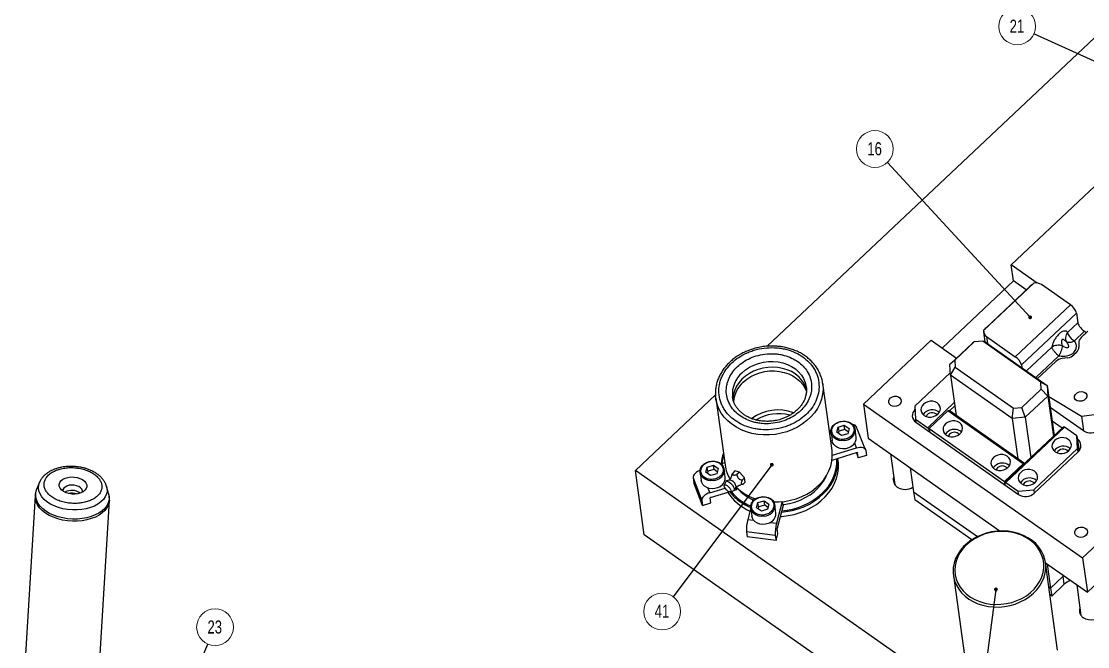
# Model space of a CAD drawing. Header units: millimetres. Extents: x 5 to 1495, y -1208 to 895.
# Drawn here: x 977.6 to 1264.1, y 282.9 to 450.8 of the extents above; entities that cross this region are included whole.
import ezdxf

# ---------------------------------------------------------------- set-up
doc = ezdxf.new("R2010")
doc.units = ezdxf.units.MM
doc.styles.add('SLDTEXTSTYLE13', font='TXT', dxfattribs={"width": 0.75})
doc.dimstyles.new('SLDDIMSTYLE2', dxfattribs={"dimtxt": 0.18, "dimasz": 1.016, "dimexe": 0, "dimexo": 0.0625, "dimgap": 0, "dimtad": 0, "dimtih": 1, "dimtoh": 1, "dimdec": 0, "dimrnd": 1e-09, "dimzin": 0, "dimdsep": 46, "dimtxsty": 'Standard', "dimblk1": 'DOT', "dimblk2": 'DOT', "dimsah": 1, "dimcen": 0.09, "dimadec": 0, "dimazin": 0, "dimtfac": 1.016, "dimtdec": 0, "dimtofl": 0, "dimtmove": 0, "dimatfit": 3, "dimldrblk": 'DOT', "dimfxl": 1, "dimfrac": 2, "dimtolj": 1, "dimtzin": 0, "dimarcsym": 0})

# ---------------------------------------------------------------- blocks, each defined once
blk = doc.blocks.new('SW_NOTE_44')
at = {"color": 0, "linetype": 'Continuous', "lineweight": 0}
blk.add_circle((1.93, 4.55), 4.94, dxfattribs=at)
at = {"color": 0, "linetype": 'Continuous', "lineweight": 0, "insert": (1.86, 6.36), "char_height": 3.5, "attachment_point": 2, "style": 'SLDTEXTSTYLE13'}
blk.add_mtext('23', dxfattribs=at)
blk = doc.blocks.new('_Dot')
at = {"color": 0, "linetype": 'ByBlock', "lineweight": -2}
blk.add_line((-0.5, 0), (-1, 0), dxfattribs=at)
at = {"color": 0, "linetype": 'ByBlock', "const_width": 0.5}
blk.add_lwpolyline([(-0.25, 0, 1), (0.25, 0, 1)], format="xyb", close=True, dxfattribs=at)
blk = doc.blocks.new('SW_NOTE_51')
at = {"color": 0, "linetype": 'Continuous', "lineweight": 0}
blk.add_circle((-3.35, 3.63), 4.94, dxfattribs=at)
at = {"color": 0, "linetype": 'Continuous', "lineweight": 0, "insert": (-3.42, 5.44), "char_height": 3.5, "attachment_point": 2, "style": 'SLDTEXTSTYLE13'}
blk.add_mtext('16', dxfattribs=at)
blk = doc.blocks.new('SW_NOTE_53')
at = {"color": 0, "linetype": 'Continuous', "lineweight": 0}
blk.add_circle((-4.5, 2.03), 4.94, dxfattribs=at)
at = {"color": 0, "linetype": 'Continuous', "lineweight": 0, "insert": (-4.57, 3.84), "char_height": 3.5, "attachment_point": 2, "style": 'SLDTEXTSTYLE13'}
blk.add_mtext('21', dxfattribs=at)
blk = doc.blocks.new('SW_NOTE_55')
at = {"color": 0, "linetype": 'Continuous', "lineweight": 0}
blk.add_circle((-2.96, -3.96), 4.94, dxfattribs=at)
at = {"color": 0, "linetype": 'Continuous', "lineweight": 0, "insert": (-3.03, -2.15), "char_height": 3.5, "attachment_point": 2, "style": 'SLDTEXTSTYLE13'}
blk.add_mtext('41', dxfattribs=at)

msp = doc.modelspace()

# ---------------------------------------------------------------- linework, layer by layer
at = {"color": 7, "linetype": 'Continuous', "lineweight": 25}
for p, q in [((1177.974, 363.535), (1315.431, 493.013)), ((1281.212, 420.878), (1243.549, 385.401)), ((1250.502, 380.518), (1243.549, 385.401)), ((1244.148, 381.081), (1243.549, 385.401)), ((1244.148, 381.081), (1224.997, 363.042)), ((1247.606, 378.653), (1244.148, 381.081)), ((1249.583, 380.475), (1236.132, 367.804)), ((1236.842, 368.514), (1248.276, 379.284)), ((1259.452, 374.65), (1251.727, 380.075)), ((1262.726, 306.692), (1340.07, 379.547)), ((1244.656, 360.713), (1259.452, 374.65)), ((1261.083, 372.465), (1246.287, 358.527)), ((1261.083, 372.465), (1261.444, 369.862)), ((1258.722, 367.298), (1261.444, 369.862)), ((1264.003, 297.476), (1341.347, 370.331)), ((1236.136, 367.378), (1236.508, 364.694)), ((1258.717, 367.291), (1258.722, 367.298)), ((1263.281, 367.542), (1260.559, 364.978)), ((1264.138, 367.547), (1262.336, 365.85)), ((1263.801, 367.23), (1262.336, 365.85)), ((1263.281, 367.542), (1263.801, 367.23)), ((1222.027, 365.128), (1203.868, 348.023)), ((1222.027, 365.128), (1228.86, 360.33)), ((1227.082, 358.656), (1233.135, 364.358)), ((1233.613, 364.685), (1228.396, 359.771)), ((1233.613, 364.685), (1233.135, 364.358)), ((1235.897, 364.875), (1233.613, 364.685)), ((1251.536, 353.892), (1235.897, 364.875)), ((1235.897, 364.875), (1236.656, 364.65)), ((1236.656, 364.65), (1253.21, 353.025)), ((1236.931, 366.137), (1244.656, 360.713)), ((1254.612, 363.862), (1254.468, 363.29)), ((1260.559, 364.978), (1260.551, 364.974)), ((1261.677, 364.411), (1261.731, 363.305)), ((1254.474, 363.294), (1254.468, 363.29)), ((1256.301, 360.973), (1256.308, 360.977)), ((1256.308, 360.977), (1256.304, 360.971)), ((1261.072, 361.867), (1260.4, 361.233)), ((1228.396, 359.771), (1227.082, 358.656)), ((1227.24, 355.78), (1227.082, 358.656)), ((1228.396, 359.771), (1228.498, 357.906)), ((1246.287, 358.527), (1246.385, 357.817)), ((1255.515, 359.424), (1250.638, 354.831)), ((1258.681, 360.432), (1257.234, 360.226)), ((1227.202, 356.464), (1217.621, 347.439)), ((1227.24, 355.78), (1228.498, 357.906)), ((1243.794, 344.156), (1227.24, 355.78)), ((1227.24, 355.78), (1228.74, 344.958)), ((1228.498, 357.906), (1244.138, 346.924)), ((1188.499, 352.641), (1188.524, 352.435)), ((1195.408, 335.547), (1192.914, 353.546)), ((1192.914, 353.546), (1192.929, 353.428)), ((1251.639, 352.028), (1251.536, 353.892)), ((1251.536, 353.892), (1253.21, 353.025)), ((1253.21, 353.025), (1253.367, 350.15)), ((1253.21, 353.025), (1255.079, 339.536)), ((1142.579, 330.194), (1164.105, 350.471)), ((1164.188, 349.565), (1164.136, 350.017)), ((1164.188, 349.565), (1166.683, 331.566)), ((1168.682, 349.894), (1168.667, 350.015)), ((1246.421, 347.113), (1251.639, 352.028)), ((1253.367, 350.15), (1247.314, 344.448)), ((1253.367, 350.15), (1251.639, 352.028)), ((1253.367, 350.15), (1254.866, 339.336)), ((1253.629, 349.999), (1262.432, 344.716)), ((1203.868, 348.023), (1262.726, 306.692)), ((1203.868, 348.023), (1205.145, 338.808)), ((1217.621, 347.439), (1217.81, 343.988)), ((1243.794, 344.156), (1244.138, 346.924)), ((1244.138, 346.924), (1246.421, 347.113)), ((1247.314, 344.448), (1246.421, 347.113)), ((1262.975, 340.797), (1254.034, 347.075)), ((1217.81, 343.988), (1217.93, 343.124)), ((1217.81, 343.988), (1221.121, 341.663)), ((1226.533, 346.156), (1221.489, 341.405)), ((1246.766, 331.949), (1226.533, 346.156)), ((1247.093, 332.07), (1226.861, 346.278)), ((1247.314, 344.448), (1243.794, 344.156)), ((1243.794, 344.156), (1245.294, 333.334)), ((1247.314, 344.448), (1248.813, 333.634)), ((1262.432, 344.716), (1266.623, 345.312)), ((1262.432, 344.716), (1262.975, 340.797)), ((1195.151, 340.969), (1194.677, 340.824)), ((1196.701, 340.441), (1197.073, 341.839)), ((1197.073, 341.839), (1198.719, 342.341)), ((1197.073, 341.839), (1197.232, 340.687)), ((1198.878, 341.189), (1197.232, 340.687)), ((1198.719, 342.341), (1199.993, 341.447)), ((1198.878, 341.189), (1198.719, 342.341)), ((1199.76, 340.57), (1198.878, 341.189)), ((1199.993, 341.447), (1199.621, 340.049)), ((1201.885, 339.086), (1201.586, 341.246)), ((1204.425, 335.752), (1202.033, 341.828)), ((1217.93, 343.124), (1245.52, 323.75)), ((1221.489, 341.405), (1241.722, 327.197)), ((1221.489, 341.405), (1221.609, 340.541)), ((1221.529, 341.117), (1221.609, 340.541)), ((1257.592, 341.903), (1241.786, 327.015)), ((1257.895, 341.827), (1242.089, 326.939)), ((1257.2, 341.534), (1254.544, 343.4)), ((1261.205, 339.502), (1257.895, 341.827)), ((1195.148, 340.354), (1195.447, 338.194)), ((1197.975, 339.546), (1196.701, 340.441)), ((1197.232, 340.687), (1197.094, 340.165)), ((1199.621, 340.049), (1197.975, 339.546)), ((1205.145, 338.808), (1240.594, 313.915)), ((1261.395, 336.052), (1261.205, 339.502)), ((1261.205, 339.502), (1261.766, 335.457)), ((1195.499, 334.269), (1202, 336.255)), ((1204.473, 335.57), (1204.66, 334.216)), ((1249.625, 324.965), (1261.395, 336.052)), ((1249.745, 324.101), (1261.515, 335.188)), ((1261.515, 335.188), (1261.395, 336.052)), ((1202.18, 334.96), (1195.407, 332.89)), ((1197.045, 332.839), (1196.972, 333.368)), ((1201.947, 334.888), (1202.475, 333.549)), ((1202.475, 333.549), (1202.283, 334.931)), ((1204.66, 334.216), (1202.475, 333.549)), ((1211.119, 334.613), (1212.258, 326.389)), ((1144.974, 312.915), (1142.579, 330.194)), ((1282.366, 232.033), (1142.579, 330.194)), ((1159.986, 329.611), (1160.285, 327.452)), ((1161.539, 329.699), (1161.911, 331.096)), ((1162.813, 328.804), (1161.539, 329.699)), ((1161.911, 331.096), (1163.557, 331.599)), ((1162.071, 329.945), (1161.911, 331.096)), ((1162.071, 329.945), (1161.932, 329.423)), ((1163.717, 330.447), (1162.071, 329.945)), ((1163.557, 331.599), (1164.831, 330.704)), ((1163.717, 330.447), (1163.557, 331.599)), ((1164.598, 329.828), (1163.717, 330.447)), ((1164.831, 330.704), (1164.459, 329.307)), ((1166.589, 332.243), (1165.612, 331.945)), ((1166.724, 328.344), (1166.424, 330.504)), ((1169.346, 330.033), (1168.674, 329.399)), ((1170.553, 329.71), (1169.346, 330.033)), ((1170.553, 329.71), (1169.881, 329.077)), ((1171.921, 328.224), (1170.553, 329.71)), ((1216.448, 330.871), (1217.34, 324.43)), ((1241.722, 327.197), (1246.766, 331.949)), ((982.522, 326.996), (981.734, 325.107)), ((1158.081, 328.203), (1160.473, 322.128)), ((1158.081, 328.203), (1158.269, 326.85)), ((1160.661, 320.774), (1158.269, 326.85)), ((1164.459, 329.307), (1162.813, 328.804)), ((1166.853, 327.115), (1166.451, 326.227)), ((1168.502, 328.869), (1168.674, 329.399)), ((1171.921, 328.224), (1171.249, 327.591)), ((1171.41, 326.427), (1172.083, 327.06)), ((1172.083, 327.06), (1171.921, 328.224)), ((1241.722, 327.197), (1241.841, 326.334)), ((1241.761, 326.909), (1241.841, 326.334)), ((1242.089, 326.939), (1245.4, 324.614)), ((981.734, 325.107), (981.757, 325.161)), ((1001.086, 323.945), (1000.53, 325.915)), ((1162.562, 324.207), (1166.676, 325.464)), ((1162.742, 322.911), (1167.813, 324.46)), ((1168.144, 324.429), (1169.055, 324.778)), ((1169.191, 324.881), (1169.869, 325.088)), ((1169.869, 325.088), (1169.798, 325.604)), ((1171.41, 326.427), (1170.947, 326.328)), ((1217.34, 324.43), (1234.465, 312.405)), ((1217.34, 324.43), (1217.64, 322.27)), ((1245.4, 324.614), (1249.625, 324.965)), ((1245.52, 323.75), (1245.4, 324.614)), ((1249.625, 324.965), (1249.745, 324.101)), ((981.32, 323.333), (977.634, 261.942)), ((998.012, 267.63), (1001.284, 322.135)), ((1160.473, 322.128), (1160.661, 320.774)), ((1160.661, 320.774), (1162.846, 321.442)), ((1162.846, 321.442), (1162.655, 322.824)), ((1174.289, 322.782), (1173.994, 321.672)), ((1175.15, 320.141), (1175.522, 321.539)), ((1175.522, 321.539), (1177.168, 322.042)), ((1175.681, 320.387), (1175.522, 321.539)), ((1177.327, 320.89), (1175.681, 320.387)), ((1177.168, 322.042), (1178.442, 321.147)), ((1177.327, 320.89), (1177.168, 322.042)), ((1178.209, 320.27), (1177.327, 320.89)), ((1178.442, 321.147), (1178.07, 319.749)), ((1180.335, 318.786), (1180.035, 320.946)), ((1182.042, 321.797), (1180.502, 316.005)), ((1182.291, 320.761), (1182.146, 321.808)), ((1232.932, 311.532), (1217.64, 322.27)), ((1173.587, 320.14), (1172.763, 317.044)), ((1173.597, 320.054), (1173.896, 317.894)), ((1176.424, 319.246), (1175.15, 320.141)), ((1175.681, 320.387), (1175.543, 319.865)), ((1178.07, 319.749), (1176.424, 319.246)), ((1182.291, 320.761), (1180.682, 314.709)), ((1284.761, 214.754), (1144.974, 312.915)), ((1180.179, 312.686), (1172.44, 313.725)), ((1172.44, 313.725), (1172.627, 312.371)), ((1180.366, 311.332), (1172.627, 312.371)), ((1180.179, 312.686), (1180.366, 311.332)), ((1180.366, 311.332), (1180.86, 313.188)), ((1180.86, 313.188), (1180.668, 314.571)), ((1262.726, 306.692), (1264.003, 297.476)), ((1256.026, 281.95), (1252.773, 305.421)), ((1252.782, 305.356), (1264.003, 297.476)), ((1253.234, 305.039), (1254.126, 298.598)), ((1228.01, 301.989), (1231.263, 278.518)), ((1254.126, 298.598), (1257.489, 301.766)), ((1257.489, 301.766), (1257.667, 301.925)), ((1257.789, 299.606), (1257.489, 301.766)), ((1253.675, 298.915), (1254.126, 298.598)), ((1254.126, 298.598), (1254.426, 296.438)), ((1257.789, 299.606), (1254.426, 296.438)), ((1261.148, 299.482), (1262.288, 291.258)), ((1254.426, 296.438), (1253.974, 296.755))]:
    msp.add_line(p, q, dxfattribs=at)
at = {"color": 8, "linetype": 'Continuous', "lineweight": 25}
for p, q in [((1236.931, 366.137), (1237.189, 364.275)), ((1247.687, 356.903), (1254.468, 363.29)), ((1256.304, 360.971), (1250.15, 355.174)), ((1221.121, 341.663), (1228.264, 348.392)), ((1228.378, 347.569), (1226.945, 346.219)), ((1261.766, 335.457), (1261.325, 338.638)), ((1202, 336.255), (1201.51, 337.501)), ((1202.283, 334.931), (1202.277, 334.945)), ((1162.072, 325.452), (1162.562, 324.207)), ((1172.763, 317.044), (1174.35, 316.831)), ((1178.915, 316.218), (1180.502, 316.005)), ((1257.445, 302.081), (1257.489, 301.766))]:
    msp.add_line(p, q, dxfattribs=at)
at = {"color": 8, "linetype": 'Continuous', "lineweight": 25, "flags": 128}
for points in [[(1171.231, 356.436), (1172.194, 357.234), (1173.27, 357.926), (1174.442, 358.499), (1175.687, 358.944), (1176.984, 359.251), (1178.31, 359.416), (1179.641, 359.435), (1180.954, 359.309), (1182.224, 359.039), (1183.429, 358.63), (1184.548, 358.09), (1185.561, 357.429), (1186.449, 356.657), (1187.197, 355.789), (1187.791, 354.841), (1188.221, 353.828), (1188.48, 352.77), (1188.499, 352.641)], [(1192.929, 353.428), (1192.951, 353.24), (1193, 351.939), (1192.874, 350.634), (1192.575, 349.339), (1192.104, 348.072), (1191.47, 346.847), (1190.678, 345.679), (1189.74, 344.582), (1188.665, 343.57), (1187.468, 342.655), (1186.163, 341.847), (1184.765, 341.158), (1183.292, 340.595), (1181.761, 340.165), (1180.191, 339.873), (1178.601, 339.724), (1177.011, 339.717), (1175.439, 339.855), (1173.905, 340.134), (1172.428, 340.552), (1171.025, 341.104), (1169.713, 341.782), (1168.508, 342.579), (1167.426, 343.486), (1166.478, 344.49), (1165.677, 345.58), (1165.032, 346.742), (1164.552, 347.963), (1164.241, 349.227), (1164.188, 349.565)], [(1000.53, 325.915), (1000.631, 325.445), (1000.66, 324.648), (1000.509, 323.864), (1000.182, 323.107), (999.686, 322.392), (999.029, 321.732), (998.224, 321.142), (997.288, 320.631), (996.239, 320.211), (995.096, 319.889), (993.882, 319.671), (992.621, 319.562), (991.338, 319.564), (990.057, 319.678), (988.802, 319.899), (987.6, 320.225), (986.472, 320.649), (985.442, 321.163), (984.528, 321.757), (983.749, 322.419), (983.121, 323.136), (982.654, 323.894), (982.359, 324.679), (982.241, 325.476), (982.302, 326.268), (982.522, 326.996)], [(1001.086, 323.945), (1001.093, 323.921), (1001.23, 323.102), (1001.191, 322.286), (1000.975, 321.486), (1000.588, 320.718), (1000.036, 319.995), (999.328, 319.33), (998.478, 318.734), (997.5, 318.219), (996.412, 317.794), (995.233, 317.466), (993.985, 317.241), (992.69, 317.123), (991.37, 317.114), (990.049, 317.215), (988.752, 317.423), (987.501, 317.735), (986.318, 318.145), (985.224, 318.647), (984.24, 319.23), (983.382, 319.885), (982.666, 320.6), (982.104, 321.362)], [(1001.287, 322.177), (1001.245, 321.769), (1001.028, 320.963), (1000.637, 320.188), (1000.08, 319.459), (999.366, 318.788), (998.508, 318.187), (997.522, 317.668), (996.425, 317.239), (995.236, 316.908), (993.977, 316.681), (992.671, 316.562), (991.34, 316.553), (990.008, 316.655), (988.699, 316.865), (987.437, 317.18), (986.244, 317.593), (985.141, 318.099), (984.148, 318.687), (983.283, 319.348), (982.561, 320.069), (981.994, 320.837)]]:
    msp.add_lwpolyline(points, dxfattribs=at)
at = {"color": 7, "linetype": 'Continuous', "lineweight": 25, "flags": 128}
for points in [[(1185.529, 356.088), (1184.488, 356.72), (1183.345, 357.228), (1182.122, 357.602), (1180.839, 357.837), (1179.52, 357.927), (1178.188, 357.871), (1176.867, 357.67), (1175.58, 357.328), (1174.351, 356.851), (1173.202, 356.247), (1172.152, 355.527), (1171.221, 354.704), (1170.425, 353.793), (1169.779, 352.809), (1169.293, 351.771), (1168.978, 350.697), (1168.837, 349.606), (1168.834, 349.043)], [(1171.58, 353.921), (1172.542, 354.719), (1173.619, 355.412), (1174.79, 355.985), (1176.036, 356.429), (1177.333, 356.736), (1178.659, 356.901), (1179.99, 356.92), (1181.302, 356.794), (1182.572, 356.524), (1183.778, 356.116), (1184.896, 355.576), (1185.909, 354.914), (1186.797, 354.142), (1187.545, 353.274), (1188.14, 352.326), (1188.534, 351.417)], [(1211.174, 347.647), (1210.83, 347.991), (1210.647, 348.414), (1210.645, 348.871), (1210.824, 349.311), (1211.166, 349.689), (1211.631, 349.961), (1212.172, 350.1), (1212.728, 350.09), (1213.239, 349.931), (1213.651, 349.642), (1213.918, 349.254), (1214.012, 348.808), (1213.922, 348.353), (1213.658, 347.938), (1213.249, 347.609), (1212.739, 347.4), (1212.184, 347.335), (1211.642, 347.421), (1211.174, 347.647)], [(1223.674, 348.302), (1223.114, 348.597), (1222.472, 348.758), (1221.792, 348.774), (1221.119, 348.645), (1220.5, 348.38), (1219.978, 347.995), (1219.587, 347.519), (1219.354, 346.982), (1219.295, 346.422), (1219.414, 345.877), (1219.704, 345.384), (1220.144, 344.976), (1220.704, 344.682), (1221.346, 344.521), (1222.026, 344.504), (1222.699, 344.633), (1223.318, 344.899), (1223.84, 345.283), (1224.231, 345.76), (1224.464, 346.296), (1224.523, 346.856), (1224.404, 347.401), (1224.114, 347.895), (1223.674, 348.302)], [(1226.533, 346.156), (1226.6, 346.213), (1226.665, 346.256), (1226.727, 346.284), (1226.783, 346.296), (1226.831, 346.292), (1226.861, 346.278)], [(1198.734, 338.181), (1198.041, 338.145), (1197.307, 338.244), (1196.629, 338.48), (1196.046, 338.842), (1195.587, 339.309), (1195.278, 339.856), (1195.136, 340.454), (1195.168, 341.071), (1195.372, 341.673), (1195.738, 342.228), (1196.246, 342.706), (1196.868, 343.082), (1197.57, 343.334), (1198.316, 343.45), (1199.064, 343.422), (1199.775, 343.254), (1200.41, 342.953), (1200.935, 342.536), (1201.321, 342.025), (1201.548, 341.449), (1201.604, 340.837), (1201.485, 340.223), (1201.198, 339.641), (1200.758, 339.121), (1200.758, 339.121)], [(1225.927, 342.712), (1225.536, 342.235), (1225.303, 341.699), (1225.244, 341.139), (1225.363, 340.594), (1225.653, 340.101), (1226.093, 339.693), (1226.653, 339.399), (1227.295, 339.238), (1227.975, 339.221), (1228.648, 339.35), (1229.267, 339.616), (1229.789, 340), (1230.18, 340.476), (1230.413, 341.013), (1230.472, 341.573), (1230.353, 342.118), (1230.063, 342.611), (1229.623, 343.019), (1229.063, 343.313), (1228.421, 343.474), (1227.741, 343.491), (1227.068, 343.362), (1226.449, 343.096), (1225.927, 342.712)], [(1257.592, 341.903), (1257.606, 341.914), (1257.646, 341.925), (1257.697, 341.922), (1257.757, 341.904), (1257.824, 341.872), (1257.895, 341.827)], [(1201.057, 336.961), (1200.489, 336.531), (1199.822, 336.215), (1199.093, 336.03), (1198.341, 335.986), (1197.606, 336.084), (1196.929, 336.321), (1196.345, 336.682), (1195.886, 337.149), (1195.578, 337.696), (1195.447, 338.194)], [(1226.246, 340.408), (1225.855, 339.932), (1225.837, 339.902)], [(1226.963, 339.905), (1226.669, 339.519), (1226.619, 339.411)], [(1255.341, 335.188), (1255.901, 334.894), (1256.543, 334.733), (1257.224, 334.716), (1257.897, 334.845), (1258.515, 335.111), (1259.038, 335.495), (1259.429, 335.972), (1259.662, 336.508), (1259.721, 337.068), (1259.601, 337.613), (1259.312, 338.106), (1258.872, 338.514), (1258.312, 338.808), (1257.67, 338.969), (1256.99, 338.986), (1256.317, 338.857), (1255.698, 338.591), (1255.176, 338.207), (1254.784, 337.731), (1254.552, 337.194), (1254.493, 336.634), (1254.612, 336.089), (1254.902, 335.596), (1255.341, 335.188)], [(1179.779, 321.709), (1181.096, 321.725), (1182.686, 321.875), (1184.255, 322.166), (1185.786, 322.596), (1187.259, 323.159), (1188.657, 323.849), (1189.963, 324.656), (1191.16, 325.571), (1192.234, 326.583), (1193.173, 327.68), (1193.964, 328.848), (1194.599, 330.073), (1195.069, 331.34), (1195.369, 332.635), (1195.495, 333.941), (1195.446, 335.241), (1195.408, 335.547)], [(1202, 336.255), (1202.449, 336.365), (1202.888, 336.417), (1203.3, 336.41), (1203.669, 336.343), (1203.982, 336.22), (1204.226, 336.046), (1204.392, 335.826), (1204.473, 335.57)], [(1163.572, 327.439), (1162.88, 327.403), (1162.145, 327.502), (1161.468, 327.738), (1160.884, 328.1), (1160.425, 328.567), (1160.117, 329.114), (1159.974, 329.712), (1160.006, 330.329), (1160.211, 330.931), (1160.576, 331.486), (1161.084, 331.964), (1161.706, 332.34), (1162.409, 332.592), (1163.154, 332.708), (1163.903, 332.68), (1164.613, 332.512), (1165.248, 332.211), (1165.773, 331.794), (1166.159, 331.283), (1166.386, 330.706), (1166.442, 330.095), (1166.323, 329.481), (1166.036, 328.899), (1165.596, 328.379), (1165.596, 328.379)], [(1166.29, 334.396), (1165.999, 333.218), (1165.842, 332.015)], [(1181.51, 317.825), (1181.939, 317.852), (1183.604, 318.044), (1185.245, 318.38), (1186.843, 318.856), (1188.379, 319.465), (1189.837, 320.201), (1191.2, 321.056), (1192.452, 322.02), (1193.58, 323.082), (1194.57, 324.231), (1195.411, 325.452), (1196.094, 326.732), (1196.611, 328.057), (1196.956, 329.412), (1197.126, 330.781), (1197.118, 332.149), (1197.045, 332.839)], [(1181.824, 319.007), (1183.03, 319.135), (1184.679, 319.435), (1186.289, 319.876), (1187.842, 320.452), (1189.321, 321.158), (1190.709, 321.984), (1191.99, 322.922), (1193.15, 323.96), (1194.176, 325.088), (1195.055, 326.292), (1195.779, 327.559), (1196.338, 328.875), (1196.727, 330.223), (1196.941, 331.59), (1196.977, 332.96), (1196.954, 333.363)], [(1202.18, 334.96), (1202.199, 334.964), (1202.217, 334.966), (1202.234, 334.966), (1202.25, 334.963), (1202.263, 334.958), (1202.273, 334.951), (1202.28, 334.942), (1202.283, 334.931)], [(1238.802, 333.671), (1238.411, 333.194), (1238.178, 332.658), (1238.119, 332.098), (1238.239, 331.553), (1238.528, 331.059), (1238.968, 330.652), (1239.528, 330.357), (1240.17, 330.196), (1240.85, 330.18), (1241.523, 330.309), (1242.142, 330.574), (1242.664, 330.959), (1243.056, 331.435), (1243.288, 331.972), (1243.347, 332.532), (1243.228, 333.077), (1242.938, 333.57), (1242.499, 333.978), (1241.939, 334.272), (1241.296, 334.433), (1240.616, 334.45), (1239.943, 334.321), (1239.325, 334.055), (1238.802, 333.671)], [(1159.988, 330.222), (1159.729, 330.12), (1159.312, 329.91), (1158.935, 329.662), (1158.614, 329.385), (1158.359, 329.088), (1158.181, 328.785), (1158.088, 328.486), (1158.081, 328.203)], [(1239.121, 331.367), (1238.73, 330.89), (1238.712, 330.861)], [(1239.839, 330.863), (1239.544, 330.478), (1239.494, 330.37)], [(1246.262, 326.636), (1246.822, 326.341), (1247.464, 326.18), (1248.144, 326.164), (1248.817, 326.293), (1249.436, 326.558), (1249.958, 326.942), (1250.35, 327.419), (1250.582, 327.956), (1250.641, 328.515), (1250.522, 329.061), (1250.232, 329.554), (1249.793, 329.962), (1249.233, 330.256), (1248.591, 330.417), (1247.91, 330.433), (1247.237, 330.305), (1246.619, 330.039), (1246.096, 329.655), (1245.705, 329.178), (1245.472, 328.642), (1245.413, 328.082), (1245.533, 327.536), (1245.822, 327.043), (1246.262, 326.636)], [(1247.121, 332.04), (1247.101, 332.064), (1247.063, 332.084), (1247.015, 332.089), (1246.959, 332.076), (1246.897, 332.048), (1246.832, 332.005), (1246.766, 331.949)], [(982.522, 326.996), (982.541, 327.041), (982.573, 327.113)], [(992.857, 323.939), (992.051, 323.837), (991.219, 323.85), (990.4, 323.977), (989.638, 324.213), (988.969, 324.545), (988.427, 324.957), (988.039, 325.427), (987.826, 325.934), (987.797, 326.45), (987.954, 326.95), (988.289, 327.41), (988.786, 327.805), (989.419, 328.117), (990.156, 328.329), (990.962, 328.431), (991.794, 328.418), (992.613, 328.291), (993.376, 328.055), (994.045, 327.723), (994.586, 327.311), (994.974, 326.841), (995.187, 326.334), (995.216, 325.818), (995.059, 325.318), (994.724, 324.858), (994.227, 324.463), (993.594, 324.151), (992.857, 323.939)], [(1165.896, 326.219), (1165.327, 325.789), (1164.66, 325.473), (1163.931, 325.288), (1163.179, 325.244), (1162.445, 325.342), (1161.767, 325.579), (1161.183, 325.94), (1160.725, 326.407), (1160.416, 326.954), (1160.285, 327.452)], [(1169.055, 324.778), (1169.096, 324.798), (1169.215, 324.969), (1169.205, 325.253), (1169.067, 325.62), (1168.816, 326.029), (1168.479, 326.436), (1168.093, 326.797), (1167.7, 327.074), (1167.341, 327.235), (1167.057, 327.264), (1166.877, 327.157), (1166.853, 327.115)], [(1167.981, 327.637), (1168.242, 327.581), (1168.595, 327.384)], [(1182.254, 321.03), (1182.443, 321.051), (1183.964, 321.303), (1185.449, 321.694), (1186.879, 322.219), (1188.237, 322.871), (1189.503, 323.642), (1190.663, 324.521), (1191.699, 325.498), (1192.6, 326.559), (1193.353, 327.69), (1193.86, 328.675)], [(1242.089, 326.939), (1242.018, 326.984), (1241.952, 327.016), (1241.892, 327.034), (1241.841, 327.037), (1241.801, 327.026), (1241.774, 327), (1241.761, 326.961), (1241.761, 326.909)], [(994.019, 324.343), (994.023, 324.718), (993.86, 325.136), (993.531, 325.519), (993.057, 325.842), (992.472, 326.084), (991.814, 326.226), (991.13, 326.261), (990.465, 326.184), (989.865, 326.003), (989.371, 325.728), (989.016, 325.379), (988.825, 324.98), (988.798, 324.656)], [(1162.562, 324.207), (1162.121, 324.044), (1161.704, 323.835), (1161.327, 323.587), (1161.006, 323.309), (1160.751, 323.013), (1160.573, 322.71), (1160.48, 322.411), (1160.473, 322.128)], [(1167.452, 324.659), (1167.092, 324.961), (1166.772, 325.326), (1166.54, 325.7), (1166.432, 326.025), (1166.464, 326.251), (1166.631, 326.345), (1166.908, 326.291), (1167.252, 326.099), (1167.611, 325.797), (1167.931, 325.431), (1168.163, 325.058), (1168.271, 324.733), (1168.24, 324.507), (1168.073, 324.413), (1167.796, 324.467), (1167.452, 324.659)], [(1177.183, 317.881), (1176.491, 317.846), (1175.756, 317.944), (1175.079, 318.181), (1174.495, 318.542), (1174.036, 319.009), (1173.728, 319.556), (1173.585, 320.154), (1173.617, 320.771), (1173.822, 321.373), (1174.187, 321.929), (1174.695, 322.407), (1175.317, 322.782), (1176.019, 323.034), (1176.765, 323.15), (1177.513, 323.122), (1178.224, 322.954), (1178.859, 322.653), (1179.384, 322.236), (1179.77, 321.725), (1179.997, 321.149), (1180.053, 320.537), (1179.934, 319.923), (1179.647, 319.341), (1179.207, 318.821), (1179.207, 318.821)], [(1179.506, 316.661), (1178.938, 316.231), (1178.271, 315.915), (1177.542, 315.73), (1176.79, 315.686), (1176.055, 315.784), (1175.378, 316.021), (1174.794, 316.382), (1174.336, 316.849), (1174.027, 317.396), (1173.896, 317.894)], [(1251.68, 308.546), (1250.977, 309.576), (1250.125, 310.524), (1249.137, 311.377), (1248.026, 312.121), (1246.807, 312.747), (1245.499, 313.247), (1244.119, 313.612), (1242.687, 313.839), (1241.222, 313.923), (1239.746, 313.863), (1238.279, 313.661), (1236.841, 313.32), (1235.453, 312.843), (1234.135, 312.238), (1232.904, 311.513), (1231.779, 310.679), (1230.774, 309.747), (1229.905, 308.73), (1229.183, 307.642), (1228.618, 306.499), (1228.218, 305.317), (1227.989, 304.112), (1227.934, 302.902), (1228.054, 301.703), (1228.348, 300.532), (1228.81, 299.405), (1229.435, 298.339), (1230.214, 297.348), (1231.136, 296.446), (1232.187, 295.647), (1233.354, 294.96), (1234.619, 294.396), (1235.966, 293.963), (1237.375, 293.667), (1238.826, 293.511), (1240.299, 293.499), (1241.773, 293.629), (1243.228, 293.902), (1244.643, 294.312), (1245.998, 294.853), (1247.275, 295.519), (1248.455, 296.3), (1249.522, 297.185), (1250.461, 298.162), (1251.258, 299.216), (1251.903, 300.333), (1252.386, 301.498), (1252.701, 302.693), (1252.843, 303.903), (1252.81, 305.11), (1252.603, 306.297), (1252.224, 307.448), (1251.68, 308.546)], [(1251.188, 308.64), (1250.484, 309.667), (1249.626, 310.607), (1248.627, 311.447), (1247.503, 312.174), (1246.271, 312.777), (1244.949, 313.247), (1243.557, 313.577), (1242.116, 313.761), (1240.649, 313.798), (1239.177, 313.685), (1237.723, 313.426), (1236.309, 313.024), (1234.956, 312.484), (1233.685, 311.817), (1232.515, 311.03), (1231.464, 310.137), (1230.548, 309.15), (1229.78, 308.086), (1229.172, 306.959), (1228.734, 305.788), (1228.472, 304.589), (1228.39, 303.381), (1228.489, 302.183), (1228.768, 301.012), (1229.223, 299.886), (1229.847, 298.822), (1230.629, 297.837), (1231.56, 296.945), (1232.623, 296.16), (1233.803, 295.494), (1235.083, 294.956), (1236.443, 294.555), (1237.862, 294.298), (1239.318, 294.188), (1240.791, 294.226), (1242.256, 294.412), (1243.693, 294.743), (1245.079, 295.215), (1246.394, 295.82), (1247.616, 296.548), (1248.729, 297.39), (1249.715, 298.331), (1250.559, 299.359), (1251.248, 300.456), (1251.772, 301.607), (1252.122, 302.795), (1252.295, 304), (1252.286, 305.206), (1252.096, 306.393), (1251.729, 307.544), (1251.188, 308.64)], [(1261.203, 312.516), (1260.859, 312.859), (1260.676, 313.282), (1260.674, 313.739), (1260.854, 314.18), (1261.195, 314.557), (1261.661, 314.83), (1262.201, 314.968), (1262.757, 314.958), (1263.269, 314.8), (1263.68, 314.511), (1263.948, 314.122), (1264.041, 313.676), (1263.951, 313.221), (1263.688, 312.807), (1263.279, 312.477), (1262.768, 312.269), (1262.213, 312.204), (1261.671, 312.289), (1261.203, 312.516)], [(1268.194, 294.17), (1268.223, 294.127), (1268.501, 293.542), (1268.604, 292.913), (1268.526, 292.273), (1268.27, 291.657), (1267.851, 291.098), (1267.292, 290.626), (1266.621, 290.266), (1265.877, 290.039), (1265.098, 289.955), (1264.326, 290.021), (1263.604, 290.232), (1262.971, 290.576)]]:
    msp.add_lwpolyline(points, dxfattribs=at)
at = {"color": 7, "linetype": 'Continuous', "lineweight": 25}
for centre, radius, start, end in [((1250.182, 377.737), 2.803, 56.54107, 102.33552), ((1257.264, 371.316), 3.988, 16.7481, 56.72942), ((1265.326, 371.049), 4.059, 197.00761, 239.74671), ((1237.902, 367.627), 1.778, 174.29904, 236.91716), ((1242.468, 357.378), 3.988, 16.7481, 56.72942), ((1181.358, 349.895), 7.466, 13.84928, 56.04397), ((1176.784, 348.075), 7.827, 131.6764, 175.97773), ((1180.903, 334.584), 11.834, 69.45382, 126.49628), ((1181.064, 333.421), 11.993, 75.32306, 120.29513), ((1219.113, 344.916), 2.147, 132.15413, 236.57036), ((1222.333, 343.579), 2.925, 49.07395, 146.70773), ((1222.288, 343.902), 1.802, 41.87867, 153.90302), ((1200.983, 341.3), 1.176, 26.67694, 89.53981), ((1220.574, 340.83), 0.997, 16.7481, 56.72942), ((1228.278, 338.223), 2.984, 49.93381, 132.90712), ((1264.86, 343.714), 3.473, 237.12843, 312.36048), ((1199.442, 338.814), 2.458, 311.06895, 6.35346), ((1228.231, 338.598), 1.821, 42.24208, 134.12745), ((1260.135, 336.842), 2.155, 309.82745, 56.45922), ((1257.531, 333.791), 2.925, 49.07395, 146.70773), ((1257.487, 334.111), 1.803, 41.95113, 153.83056), ((1176.687, 331.04), 11.105, 160.24613, 175.31854), ((1184.805, 332.896), 11.9, 311.36405, 1.87218), ((1176.406, 332.932), 9.819, 187.99611, 211.01938), ((1241.153, 329.181), 2.984, 49.93381, 132.90712), ((1241.106, 329.556), 1.821, 42.24208, 134.12745), ((1164.281, 328.072), 2.458, 311.06895, 6.35346), ((1168.024, 326.012), 1.625, 91.52613, 133.28792), ((1167.58, 325.56), 2.087, 8.60398, 60.89993), ((1214.222, 327.7), 2.368, 161.6883, 237.27035), ((1248.451, 325.239), 2.925, 49.07395, 146.70773), ((1248.407, 325.559), 1.803, 41.95113, 153.83056), ((991.209, 321.175), 3.659, 52.79444, 120.33282), ((991.189, 320.842), 3.271, 67.75254, 105.37472), ((1178.605, 331.588), 13.376, 212.88419, 246.9062), ((1178.039, 332.419), 12.871, 218.42513, 235.19092), ((1178.763, 333.298), 13.676, 220.09669, 247.79568), ((1168.024, 326.012), 1.625, 313.28792, 355.04971), ((1179.058, 335.322), 13.422, 225.38066, 252.00184), ((1179.06, 333.113), 11.883, 220.63382, 245.63649), ((1180.64, 337.211), 17.892, 274.10154, 312.24435), ((1215.064, 328.981), 3.902, 237.03994, 302.58226), ((1247.405, 326.667), 3.473, 237.12843, 312.36048), ((1162.758, 322.808), 0.104, 98.86598, 170.85696), ((1179.389, 334.329), 15.21, 235.12416, 247.53775), ((1177.892, 318.514), 2.458, 311.06895, 6.35346), ((1182.475, 314.422), 10.059, 164.89318, 183.97513), ((1190.214, 313.383), 10.059, 164.89318, 183.97513), ((1181.086, 314.6), 0.419, 164.89318, 183.97513), ((1261.505, 295.59), 5.472, 111.92938, 132.78136), ((1264.251, 292.568), 2.368, 161.6883, 237.27035)]:
    msp.add_arc(centre, radius, start, end, dxfattribs=at)
at = {"color": 8, "linetype": 'Continuous', "lineweight": 25}
for centre, radius, start, end in [((1176.299, 350.689), 7.662, 131.40837, 185.04539), ((1198.241, 341.893), 3.744, 277.55628, 312.23391), ((1163.08, 331.151), 3.744, 277.55628, 312.23391), ((985.457, 323.584), 4.022, 157.74339, 213.5393), ((985.517, 323.128), 4.202, 177.57257, 213.03814), ((1176.69, 321.593), 3.744, 277.55628, 312.23391)]:
    msp.add_arc(centre, radius, start, end, dxfattribs=at)
at = {"color": 7, "linetype": 'Continuous', "lineweight": 25}
for centre, major_axis, ratio, start_param, end_param in [((1249.769, 380.486), (2.248, 1.987), 0.0382179, 1.6198611, 2.2633622), ((1238.336, 369.716), (2.248, 1.987), 0.0382179, 2.2633622, 2.9068633), ((1264.147, 364.763), (2.424, 0.647), 0.7462649, 2.1965968, 2.981995), ((1258.589, 362.32), (2.424, 0.647), 0.7462649, 4.5527913, 5.3381895), ((1259.261, 362.954), (2.424, 0.647), 0.7462649, 5.3381895, 6.1235876), ((1257.326, 358.338), (2.424, 0.647), 0.7462649, 1.4111987, 2.1965968)]:
    msp.add_ellipse(centre, major_axis=major_axis, ratio=ratio, start_param=start_param, end_param=end_param, dxfattribs=at)
msp.add_ellipse((1262.173, 350.057), major_axis=(1.648, 0.44), ratio=0.7462649, dxfattribs=at)
for points, knots in [([(1258.722, 367.298), (1258.61, 367.394), (1258.387, 367.586), (1257.904, 367.654), (1257.314, 367.505), (1256.634, 367.082), (1255.947, 366.399), (1255.355, 365.565), (1254.894, 364.69), (1254.706, 364.138), (1254.612, 363.862)], [0, 0, 0, 0, 0.1247041, 0.2498157, 0.3748788, 0.4998188, 0.6245712, 0.7497137, 0.8749995, 1, 1, 1, 1]), ([(1258.717, 367.291), (1258.564, 367.071), (1258.266, 366.64), (1258.096, 365.933), (1258.118, 365.275), (1258.285, 364.907), (1258.366, 364.729)], [0, 0, 0, 0, 0.2695888, 0.5287453, 0.7717313, 1, 1, 1, 1]), ([(1258.879, 366.685), (1258.965, 366.518), (1259.135, 366.19), (1259.543, 365.708), (1260.029, 365.274), (1260.375, 365.081), (1260.554, 364.981)], [0, 0, 0, 0, 0.2479558, 0.4877437, 0.7350662, 1, 1, 1, 1]), ([(1257.245, 363.673), (1257.022, 363.718), (1256.563, 363.81), (1255.82, 363.789), (1255.072, 363.631), (1254.676, 363.408), (1254.474, 363.294)], [0, 0, 0, 0, 0.2282518, 0.4712902, 0.7303996, 1, 1, 1, 1]), ([(1258.366, 364.729), (1258.163, 364.932), (1257.879, 365.215), (1257.477, 365.379), (1257.3, 365.366), (1257.218, 365.329), (1257.167, 365.29), (1257.122, 365.238), (1257.071, 365.149), (1257.009, 364.938), (1257.018, 364.404), (1257.15, 363.978), (1257.245, 363.673)], [0, 0, 0, 0, 0.2942773, 0.4107227, 0.4586768, 0.4798269, 0.5000241, 0.52022, 0.5413726, 0.589342, 0.7058168, 1, 1, 1, 1]), ([(1258.366, 364.729), (1258.549, 364.444), (1258.804, 364.046), (1258.934, 363.539), (1258.907, 363.336), (1258.865, 363.249), (1258.823, 363.198), (1258.768, 363.159), (1258.678, 363.12), (1258.466, 363.099), (1257.944, 363.236), (1257.536, 363.49), (1257.245, 363.673)], [0, 0, 0, 0, 0.2942073, 0.4107761, 0.4587283, 0.4798676, 0.5000467, 0.5202434, 0.5413979, 0.5893731, 0.7058164, 1, 1, 1, 1]), ([(1260.551, 364.974), (1260.325, 364.856), (1259.882, 364.624), (1259.262, 364.49), (1258.731, 364.512), (1258.487, 364.657), (1258.366, 364.729)], [0, 0, 0, 0, 0.2643418, 0.5176997, 0.7618119, 1, 1, 1, 1]), ([(1260.551, 364.974), (1260.551, 364.976), (1260.552, 364.978), (1260.553, 364.98), (1260.554, 364.981)], [0, 0, 0, 0, 0.6865962, 1, 1, 1, 1]), ([(1261.008, 362.93), (1261.05, 363.299), (1261.134, 364.04), (1260.751, 364.665), (1260.559, 364.978)], [0, 0, 0, 0, 0.4989068, 1, 1, 1, 1]), ([(1176.906, 363.425), (1176.397, 363.342), (1175.681, 363.226), (1174.642, 362.964), (1173.766, 362.702), (1172.747, 362.326), (1171.712, 361.866), (1170.673, 361.312), (1169.657, 360.669), (1168.684, 359.94), (1167.771, 359.128), (1166.932, 358.24), (1166.18, 357.28), (1165.527, 356.257), (1164.983, 355.178), (1164.558, 354.05), (1164.258, 352.881), (1164.104, 351.682), (1164.067, 350.726), (1164.134, 350.179), (1164.152, 350.035)], [0, 0, 0, 0, 0.0700501, 0.0985899, 0.1459001, 0.1949935, 0.2476126, 0.3024753, 0.3590738, 0.417014, 0.4760308, 0.5359448, 0.5966412, 0.6580553, 0.7201652, 0.7829874, 0.8465758, 0.9110207, 0.9764471, 1, 1, 1, 1]), ([(1168.539, 359.106), (1169.125, 359.605), (1170.331, 360.633), (1172.188, 361.628), (1173.82, 362.276), (1175.571, 362.803), (1177.864, 363.19), (1180.178, 363.185), (1181.97, 362.952), (1183.661, 362.582), (1185.593, 361.887), (1187.601, 360.732), (1189.3, 359.284), (1190.427, 357.831), (1191.124, 356.525), (1191.668, 355.117), (1192.011, 353.255), (1191.874, 351.354), (1191.489, 349.869), (1190.939, 348.461), (1189.999, 346.822), (1188.925, 345.701), (1188.403, 345.157)], [0, 0, 0, 0, 0.0582388, 0.119966, 0.1521572, 0.1843421, 0.25, 0.3156579, 0.347849, 0.380034, 0.4417612, 0.5, 0.5582388, 0.619966, 0.6521572, 0.6843421, 0.75, 0.8156579, 0.847849, 0.880034, 0.9417612, 1, 1, 1, 1]), ([(1170.008, 358.075), (1170.507, 358.5), (1171.536, 359.376), (1173.449, 360.403), (1175.616, 361.161), (1177.954, 361.553), (1179.926, 361.55), (1181.452, 361.352), (1182.893, 361.036), (1184.539, 360.444), (1186.251, 359.46), (1187.698, 358.226), (1188.861, 356.728), (1189.659, 354.986), (1190.008, 353.089), (1189.892, 351.469), (1189.564, 350.203), (1189.095, 349.004), (1188.294, 347.607), (1187.379, 346.652), (1186.934, 346.189)], [0, 0, 0, 0, 0.0582484, 0.1199858, 0.18429, 0.2499587, 0.3156275, 0.3478172, 0.3800142, 0.4417516, 0.5, 0.5582484, 0.6199858, 0.68429, 0.7499587, 0.8156275, 0.8478172, 0.8800142, 0.9417516, 1, 1, 1, 1]), ([(1192.912, 353.422), (1192.898, 353.571), (1192.844, 354.14), (1192.588, 355.112), (1192.137, 356.328), (1191.53, 357.464), (1190.805, 358.506), (1189.987, 359.442), (1189.059, 360.3), (1188.033, 361.071), (1186.92, 361.748), (1185.734, 362.324), (1184.49, 362.795), (1183.209, 363.157), (1181.925, 363.408), (1180.706, 363.549), (1179.636, 363.598), (1178.658, 363.587), (1177.772, 363.534), (1177.175, 363.459), (1176.906, 363.425)], [0, 0, 0, 0, 0.023556, 0.0893244, 0.156517, 0.2252935, 0.2873636, 0.3494829, 0.4116089, 0.473688, 0.5356459, 0.5973779, 0.6587199, 0.7193741, 0.7786924, 0.834873, 0.8830803, 0.9207173, 0.9642598, 1, 1, 1, 1]), ([(1254.468, 363.287), (1254.469, 363.288), (1254.47, 363.289), (1254.472, 363.291), (1254.473, 363.293), (1254.474, 363.294)], [0, 0, 0, 0, 0.1835704, 0.5852006, 1, 1, 1, 1]), ([(1256.301, 360.973), (1256.201, 361.052), (1256.001, 361.209), (1255.693, 361.503), (1255.404, 361.814), (1255.143, 362.127), (1254.911, 362.439), (1254.716, 362.738), (1254.553, 363.036), (1254.498, 363.2), (1254.468, 363.29)], [0, 0, 0, 0, 0.1310985, 0.2613588, 0.3851982, 0.5026871, 0.6188879, 0.7408092, 0.8586404, 1, 1, 1, 1]), ([(1256.304, 360.971), (1256.754, 360.899), (1257.656, 360.756), (1258.605, 360.986), (1259.079, 361.102)], [0, 0, 0, 0, 0.4991738, 1, 1, 1, 1]), ([(1257.245, 363.673), (1257.217, 363.46), (1257.16, 363.031), (1256.956, 362.316), (1256.666, 361.595), (1256.429, 361.186), (1256.308, 360.977)], [0, 0, 0, 0, 0.2387622, 0.4826236, 0.7358257, 1, 1, 1, 1]), ([(1259.079, 361.102), (1259.313, 361.196), (1259.78, 361.384), (1260.362, 361.825), (1260.801, 362.351), (1260.939, 362.737), (1261.008, 362.93)], [0, 0, 0, 0, 0.249581, 0.4993026, 0.7495072, 1, 1, 1, 1]), ([(1169.391, 343.579), (1168.815, 344.032), (1167.628, 344.965), (1166.517, 346.434), (1165.818, 347.738), (1165.274, 349.146), (1164.931, 351.008), (1165.068, 352.909), (1165.453, 354.395), (1166.003, 355.803), (1166.943, 357.441), (1168.017, 358.562), (1168.539, 359.106)], [0, 0, 0, 0, 0.1164776, 0.2399321, 0.3043144, 0.3686842, 0.5, 0.6313158, 0.6956981, 0.7600679, 0.8835224, 1, 1, 1, 1]), ([(1170.735, 344.844), (1170.243, 345.23), (1169.232, 346.026), (1168.085, 347.539), (1167.282, 349.276), (1166.935, 351.174), (1167.05, 352.794), (1167.378, 354.06), (1167.847, 355.26), (1168.648, 356.656), (1169.563, 357.611), (1170.008, 358.075)], [0, 0, 0, 0, 0.1164968, 0.2399717, 0.3685799, 0.4999174, 0.6312549, 0.6956343, 0.7600283, 0.8835032, 1, 1, 1, 1]), ([(1188.503, 352.448), (1188.524, 352.292), (1188.588, 351.803), (1188.526, 350.995), (1188.334, 350.046), (1188.009, 349.145), (1187.561, 348.277), (1186.995, 347.452), (1186.322, 346.681), (1185.552, 345.975), (1184.702, 345.344), (1183.795, 344.801), (1182.875, 344.359), (1182.038, 344.04), (1181.269, 343.805), (1180.509, 343.617), (1179.963, 343.53), (1179.67, 343.484)], [0, 0, 0, 0, 0.0402274, 0.1259082, 0.2035278, 0.2801041, 0.3557062, 0.4304675, 0.5044882, 0.5777715, 0.6501408, 0.7210406, 0.7888463, 0.8503199, 0.8944263, 0.9434253, 1, 1, 1, 1]), ([(1179.67, 343.484), (1179.251, 343.437), (1178.661, 343.372), (1177.786, 343.359), (1177.039, 343.387), (1176.161, 343.483), (1175.262, 343.651), (1174.352, 343.899), (1173.458, 344.23), (1172.598, 344.643), (1171.789, 345.137), (1171.045, 345.708), (1170.378, 346.352), (1169.8, 347.066), (1169.318, 347.847), (1168.956, 348.693), (1168.738, 349.42), (1168.699, 349.869), (1168.687, 350.008)], [0, 0, 0, 0, 0.0782701, 0.1103273, 0.163404, 0.2184498, 0.2774085, 0.3388427, 0.4022128, 0.4671372, 0.5334188, 0.6010074, 0.6699844, 0.7405547, 0.8130328, 0.887812, 0.9652946, 1, 1, 1, 1]), ([(1188.403, 345.157), (1187.817, 344.658), (1186.611, 343.63), (1184.754, 342.635), (1183.122, 341.987), (1181.371, 341.461), (1179.078, 341.074), (1176.764, 341.078), (1174.971, 341.31), (1173.283, 341.683), (1171.335, 342.362), (1170.026, 343.181), (1169.391, 343.579)], [0, 0, 0, 0, 0.1164776, 0.2399321, 0.3043144, 0.3686842, 0.5, 0.6313158, 0.6956981, 0.7600679, 0.8835224, 1, 1, 1, 1]), ([(1186.934, 346.189), (1186.435, 345.764), (1185.406, 344.888), (1183.493, 343.86), (1181.326, 343.102), (1178.988, 342.71), (1177.016, 342.713), (1175.489, 342.911), (1174.05, 343.228), (1172.39, 343.807), (1171.276, 344.505), (1170.735, 344.844)], [0, 0, 0, 0, 0.1164968, 0.2399717, 0.3685799, 0.4999174, 0.6312549, 0.6956343, 0.7600283, 0.8835032, 1, 1, 1, 1]), ([(1195.496, 340.073), (1195.42, 340.373), (1195.304, 340.834), (1195.45, 341.477), (1195.673, 341.956), (1196.013, 342.392), (1196.565, 342.88), (1197.098, 343.096), (1197.444, 343.236)], [0, 0, 0, 0, 0.2394568, 0.3683607, 0.5, 0.6316393, 0.7605432, 1, 1, 1, 1]), ([(1197.444, 343.236), (1197.815, 343.315), (1198.385, 343.437), (1199.162, 343.354), (1199.734, 343.197), (1200.249, 342.943), (1200.804, 342.514), (1201.267, 341.836), (1201.38, 341.05), (1201.246, 340.411), (1201.02, 339.931), (1200.681, 339.496), (1200.129, 339.007), (1199.596, 338.791), (1199.25, 338.651)], [0, 0, 0, 0, 0.1197284, 0.1841803, 0.25, 0.3158197, 0.3802716, 0.5, 0.6197284, 0.6841803, 0.75, 0.8158197, 0.8802716, 1, 1, 1, 1]), ([(1199.25, 338.651), (1198.879, 338.572), (1198.309, 338.451), (1197.532, 338.534), (1196.959, 338.69), (1196.446, 338.945), (1195.881, 339.37), (1195.648, 339.796), (1195.496, 340.073)], [0, 0, 0, 0, 0.2394568, 0.3683607, 0.5, 0.6316393, 0.7605432, 1, 1, 1, 1]), ([(1164.088, 327.909), (1163.717, 327.83), (1163.147, 327.709), (1162.37, 327.792), (1161.798, 327.948), (1161.283, 328.202), (1160.728, 328.631), (1160.265, 329.31), (1160.152, 330.095), (1160.286, 330.734), (1160.512, 331.214), (1160.852, 331.65), (1161.403, 332.138), (1161.936, 332.354), (1162.283, 332.494)], [0, 0, 0, 0, 0.1197284, 0.1841803, 0.25, 0.3158197, 0.3802716, 0.5, 0.6197284, 0.6841803, 0.75, 0.8158197, 0.8802716, 1, 1, 1, 1]), ([(1162.283, 332.494), (1162.653, 332.573), (1163.224, 332.695), (1164, 332.611), (1164.573, 332.455), (1165.086, 332.2), (1165.651, 331.775), (1165.885, 331.349), (1166.036, 331.073)], [0, 0, 0, 0, 0.2394568, 0.3683607, 0.5, 0.6316393, 0.7605432, 1, 1, 1, 1]), ([(991.813, 331.245), (991.406, 331.26), (990.832, 331.281), (989.989, 331.241), (989.276, 331.175), (988.447, 331.044), (987.606, 330.852), (986.766, 330.593), (985.95, 330.264), (985.176, 329.865), (984.459, 329.396), (983.813, 328.859), (983.257, 328.254), (982.842, 327.677), (982.666, 327.285), (982.599, 327.134)], [0, 0, 0, 0, 0.102416, 0.1442977, 0.2135006, 0.2849581, 0.3612319, 0.4404058, 0.521775, 0.6048025, 0.68909, 0.7742609, 0.8600199, 0.9461822, 1, 1, 1, 1]), ([(984.268, 324.659), (984.119, 324.943), (983.813, 325.529), (983.691, 326.465), (983.853, 327.422), (984.344, 328.347), (985.135, 329.178), (986.171, 329.868), (987.369, 330.389), (988.672, 330.742), (990.071, 330.939), (991.571, 330.969), (993.13, 330.808), (994.654, 330.448), (996.046, 329.907), (997.219, 329.222), (998.148, 328.45), (998.55, 327.884), (998.746, 327.609)], [0, 0, 0, 0, 0.058258, 0.1200057, 0.1843204, 0.25, 0.3156796, 0.3799943, 0.441742, 0.5, 0.558258, 0.6200057, 0.6843204, 0.75, 0.8156796, 0.8799943, 0.941742, 1, 1, 1, 1]), ([(1000.515, 325.904), (1000.484, 326.028), (1000.386, 326.419), (1000.073, 327.048), (999.59, 327.777), (998.978, 328.453), (998.26, 329.068), (997.455, 329.611), (996.584, 330.076), (995.68, 330.457), (994.791, 330.748), (993.987, 330.95), (993.23, 331.094), (992.525, 331.192), (992.039, 331.228), (991.813, 331.245)], [0, 0, 0, 0, 0.0408453, 0.1295857, 0.2200072, 0.3115247, 0.4032391, 0.4942912, 0.5837661, 0.6706133, 0.7519972, 0.823586, 0.8796226, 0.9442472, 1, 1, 1, 1]), ([(1166.036, 331.073), (1166.112, 330.773), (1166.228, 330.311), (1166.082, 329.669), (1165.859, 329.189), (1165.519, 328.754), (1164.968, 328.265), (1164.434, 328.049), (1164.088, 327.909)], [0, 0, 0, 0, 0.2394568, 0.3683607, 0.5, 0.6316393, 0.7605432, 1, 1, 1, 1]), ([(998.746, 327.609), (998.894, 327.325), (999.2, 326.739), (999.322, 325.803), (999.16, 324.846), (998.669, 323.921), (997.878, 323.089), (996.841, 322.402), (995.649, 321.872), (994.758, 321.656), (994.326, 321.551)], [0, 0, 0, 0, 0.11651603, 0.24001133, 0.36864081, 0.5, 0.63135919, 0.75998867, 0.88348397, 1, 1, 1, 1]), ([(1168.49, 328.873), (1168.451, 328.734), (1168.36, 328.408), (1168.124, 327.948), (1167.886, 327.681), (1167.791, 327.575)], [0, 0, 0, 0, 0.3108491, 0.7260912, 1, 1, 1, 1]), ([(1168.674, 329.399), (1168.699, 329.287), (1168.738, 329.115), (1168.925, 328.959), (1169.221, 328.927), (1169.562, 328.994), (1169.801, 329.056), (1169.881, 329.077)], [0, 0, 0, 0, 0.3059355, 0.4679081, 0.6311037, 0.8764843, 1, 1, 1, 1]), ([(1169.881, 329.077), (1169.921, 328.856), (1169.983, 328.519), (1170.207, 328.097), (1170.537, 327.816), (1170.906, 327.681), (1171.163, 327.613), (1171.249, 327.591)], [0, 0, 0, 0, 0.3059355, 0.4679081, 0.6311037, 0.8764843, 1, 1, 1, 1]), ([(1171.249, 327.591), (1171.183, 327.417), (1171.077, 327.135), (1171.027, 326.853), (1171.039, 326.675), (1171.131, 326.498), (1171.299, 326.455), (1171.41, 326.427)], [0, 0, 0, 0, 0.2789929, 0.4538406, 0.5003217, 0.6699579, 1, 1, 1, 1]), ([(981.771, 325.179), (981.758, 325.155), (981.61, 324.868), (981.454, 324.263), (981.316, 323.65), (981.324, 323.323), (981.325, 323.294)], [0, 0, 0, 0, 0.0408858, 0.4954397, 0.9559664, 1, 1, 1, 1]), ([(994.326, 321.551), (993.875, 321.476), (992.947, 321.321), (991.441, 321.301), (989.883, 321.46), (988.359, 321.82), (986.967, 322.361), (985.794, 323.046), (984.866, 323.818), (984.463, 324.384), (984.268, 324.659)], [0, 0, 0, 0, 0.116516, 0.2400113, 0.3686408, 0.5, 0.6313592, 0.7599887, 0.883484, 1, 1, 1, 1]), ([(1001.28, 322.194), (1001.282, 322.465), (1001.287, 323.055), (1001.186, 323.681), (1001.061, 324.015), (1001.048, 324.048)], [0, 0, 0, 0, 0.4337384, 0.9434441, 1, 1, 1, 1]), ([(1169.571, 325.685), (1169.661, 325.759), (1169.937, 325.987), (1170.429, 326.205), (1170.795, 326.282), (1170.95, 326.315)], [0, 0, 0, 0, 0.2176945, 0.6669662, 1, 1, 1, 1]), ([(1179.716, 320.252), (1179.596, 319.953), (1179.412, 319.492), (1178.898, 318.977), (1178.418, 318.641), (1177.866, 318.389), (1177.109, 318.188), (1176.137, 318.164), (1175.244, 318.438), (1174.642, 318.822), (1174.257, 319.199), (1173.983, 319.637), (1173.769, 320.25), (1173.834, 320.726), (1173.876, 321.036)], [0, 0, 0, 0, 0.1197284, 0.1841803, 0.25, 0.3158197, 0.3802716, 0.5, 0.6197284, 0.6841803, 0.75, 0.8158197, 0.8802716, 1, 1, 1, 1]), ([(1173.876, 321.036), (1173.996, 321.335), (1174.18, 321.796), (1174.694, 322.31), (1175.174, 322.648), (1175.725, 322.897), (1176.486, 323.108), (1177.064, 323.082), (1177.44, 323.065)], [0, 0, 0, 0, 0.2394568, 0.3683607, 0.5, 0.6316393, 0.7605432, 1, 1, 1, 1]), ([(1177.44, 323.065), (1177.799, 322.983), (1178.351, 322.857), (1178.95, 322.464), (1179.335, 322.089), (1179.609, 321.651), (1179.823, 321.038), (1179.758, 320.562), (1179.716, 320.252)], [0, 0, 0, 0, 0.2394568, 0.3683607, 0.5, 0.6316393, 0.7605432, 1, 1, 1, 1])]:
    msp.add_open_spline(points, degree=3, knots=knots, dxfattribs=at)
msp.add_open_spline([(1258.879, 366.685), (1258.836, 366.795), (1258.75, 367.014), (1258.728, 367.198), (1258.717, 367.291)], degree=3, dxfattribs=at)

# ---------------------------------------------------------------- block references
at = {"color": 7, "linetype": 'Continuous', "lineweight": 0}
for name, p in [('SW_NOTE_53', (1249.653, 447.41)), ('SW_NOTE_51', (1210.276, 412.884)), ('SW_NOTE_55', (1152.753, 296.265)), ('SW_NOTE_44', (1027.737, 283.524))]:
    msp.add_blockref(name, p, dxfattribs=at)

# ---------------------------------------------------------------- leaders
for points in [[(1330.522, 410.941), (1249.653, 447.41)], [(1248.634, 371.304), (1210.276, 412.884)], [(1179.242, 331.715), (1152.753, 296.265)], [(1239.454, 298.248), (1231.217, 236.65)], [(1001.05, 220.618), (1027.737, 283.524)]]:
    msp.add_leader(points, dimstyle='SLDDIMSTYLE2', dxfattribs=at)

doc.saveas('drawing.dxf')
